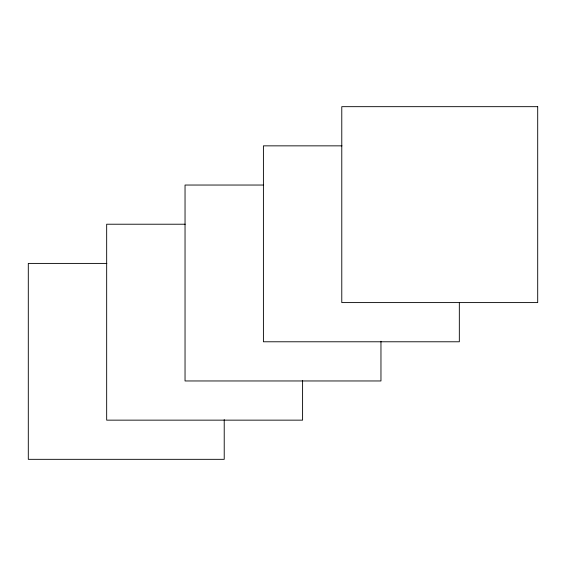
<?xml version="1.0" encoding="UTF-8"?>
<svg xmlns="http://www.w3.org/2000/svg" width="566" height="566" viewBox="0 0 566 566"><rect width="100%" height="100%" fill="white"/><g stroke="black" fill="none" stroke-linecap="round" stroke-linejoin="round"><path stroke-width="0.85" d="M341.956 145.851L263.409 145.851L263.409 341.779L459.33 341.779L459.33 302.944M263.586 185.04L185.04 185.04L185.04 380.96L380.96 380.96L380.96 341.248M185.216 224.221L106.67 224.221L106.67 420.149L302.591 420.149L302.591 380.43M106.847 263.409L28.3 263.409L28.3 459.33L224.221 459.33L224.221 419.618M537.7 106.67L341.779 106.67L341.779 302.591L537.7 302.591L537.7 106.67"/></g></svg>
